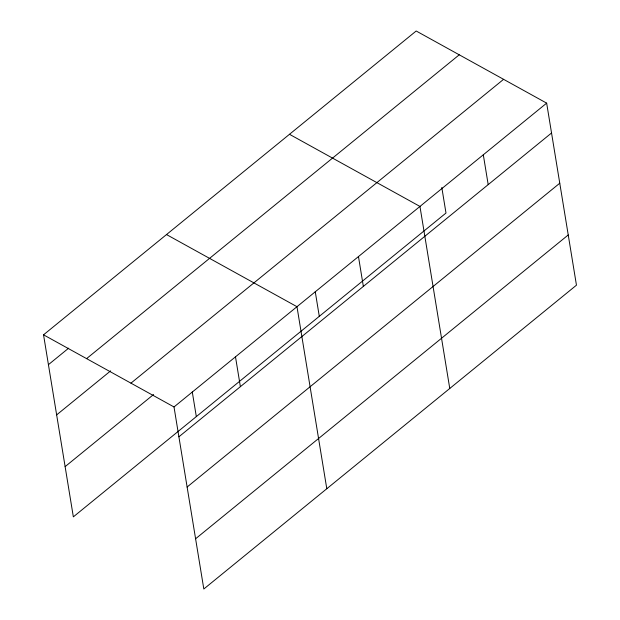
<?xml version="1.0" encoding="UTF-8"?>
<svg xmlns="http://www.w3.org/2000/svg" width="620" height="620" viewBox="0 0 620 620"><rect width="100%" height="100%" fill="white"/><g stroke="black" fill="none" stroke-linecap="round" stroke-linejoin="round"><path stroke-width="0.93" d="M43.54 334.823L416.183 31L546.654 103.137L576.461 285.177L203.817 589L174.011 406.96L43.54 334.823L73.346 516.863L445.989 213.04L441.804 187.457M48.422 364.669L68.665 348.161M86.591 358.624L459.242 54.808M56.645 414.889L110.639 370.876M130.952 383.152L503.595 79.329M65.123 466.635L153.605 394.498M174.011 406.96L546.654 103.137M178.893 436.805L551.544 132.982M187.116 487.025L559.767 183.21M195.595 538.772L568.238 234.957M289.486 134.3L419.957 206.437L449.764 388.476M166.509 234.562L296.98 306.699L326.794 488.738M483.305 154.783L488.188 184.628M358.469 256.564L363.351 286.409M315.255 291.702L319.292 316.339M235.492 356.826L240.382 386.671M192.285 391.964L196.323 416.601"/></g></svg>
